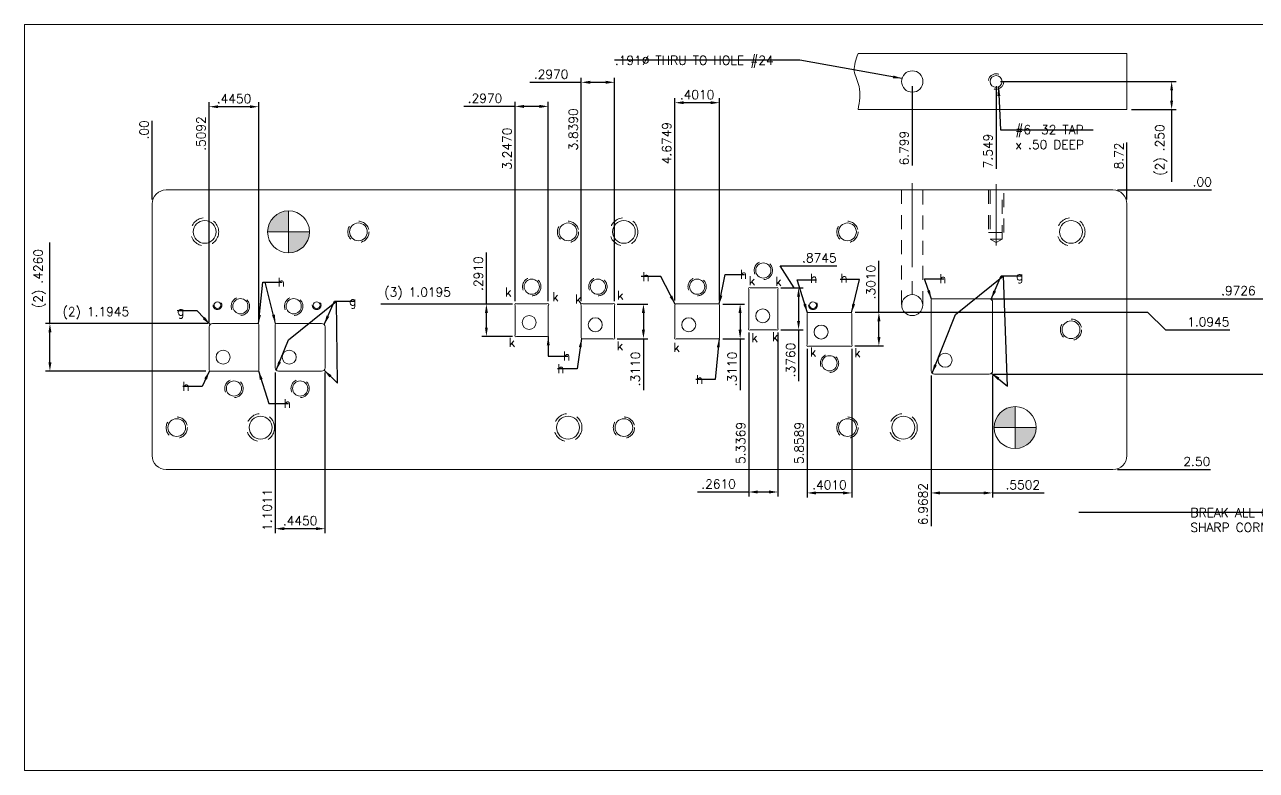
# Model space of a CAD drawing. Header units: inches. Extents: x -1.1 to 15.4, y -9.9 to 1.5.
# Drawn here: x -1.14 to 9.88, y -5.19 to 1.48 of the extents above; entities that cross this region are included whole.
import ezdxf

# ---------------------------------------------------------------- set-up
doc = ezdxf.new("R2010")
doc.units = ezdxf.units.IN
doc.header["$MEASUREMENT"] = 0
doc.header["$PDSIZE"] = 0.05
doc.linetypes.add('CENTER2', pattern=[1.125, 0.75, -0.125, 0.125, -0.125])
doc.linetypes.add('HIDDEN2', pattern=[0.1875, 0.125, -0.0625])
for name, color, linetype, lineweight in [('AM_5', 7, 'Continuous', 30), ('PUN_BLK-DETAIL', 7, 'Continuous', 0), ('PUN_BLK-PLAN', 7, 'Continuous', 0)]:
    doc.layers.add(name, color=color, linetype=linetype, lineweight=lineweight)
doc.layers.add('AM_VIEWS', color=1, linetype='Continuous', lineweight=15, plot=False)
doc.styles.get("Standard").update_dxf_attribs({"font": 'ROMANS.SHX'})
doc.dimstyles.new('COMPOSIDIE$0', dxfattribs={"dimscale": 0, "dimtxt": 0.1, "dimasz": 0.1, "dimexe": 0.05, "dimexo": 0.05, "dimgap": 0.04, "dimtad": 1, "dimzin": 4, "dimtxsty": 'Standard', "dimcen": 0, "dimclrd": 3, "dimclre": 3, "dimclrt": 3, "dimazin": 3, "dimtp": 0.1, "dimtm": 0.1, "dimtfac": 0.71, "dimtmove": 0, "dimatfit": 3, "dimfxl": 0.05, "dimtzin": 7, "dimlwd": -1, "dimlwe": -1, "dimarcsym": 1})
doc.dimstyles.new('COMPOSIDIE$6', dxfattribs={"dimscale": 0, "dimtxt": 0.1, "dimasz": 0.1, "dimexe": 0.05, "dimexo": 0.05, "dimgap": 0.04, "dimtad": 1, "dimzin": 4, "dimtxsty": 'Standard', "dimcen": 0, "dimclrd": 3, "dimclre": 7, "dimclrt": 3, "dimazin": 3, "dimtp": 0.1, "dimtm": 0.1, "dimtfac": 0.71, "dimtmove": 0, "dimatfit": 3, "dimfxl": 0.05, "dimtzin": 7, "dimlwd": -1, "dimlwe": -1, "dimarcsym": 1})
doc.dimstyles.new('COMPOSIDIE$7', dxfattribs={"dimscale": 0, "dimtxt": 0.1, "dimasz": 0.1, "dimexe": 0.05, "dimexo": 0.05, "dimgap": 0.04, "dimtad": 1, "dimzin": 4, "dimtxsty": 'Standard', "dimcen": 0, "dimclrd": 3, "dimclre": 3, "dimclrt": 3, "dimazin": 3, "dimtp": 0.1, "dimtm": 0.1, "dimtfac": 0.71, "dimtmove": 0, "dimatfit": 3, "dimfxl": 0.05, "dimtzin": 7, "dimlwd": -1, "dimlwe": -1, "dimarcsym": 1})

# ---------------------------------------------------------------- blocks, each defined once
blk = doc.blocks.new('*D9')
at = {"layer": 'AM_5', "color": 7, "transparency": 16777216}
for p, q in [((0, 0.264), (0, 0.619)), ((0, 0.104), (0, 0.264)), ((0, -0.085), (0, 0.104))]:
    blk.add_line(p, q, dxfattribs=at)
at = {"layer": 'Defpoints', "color": 0, "transparency": 16777216}
for p in [(0, 0.424), (0, 0), (0, -0.125)]:
    blk.add_point(p, dxfattribs=at)
at = {"layer": 'AM_5', "color": 3, "transparency": 16777216, "insert": (-0.072, 0.537), "char_height": 0.08, "attachment_point": 5, "rotation": 90}
blk.add_mtext('\\A1;.00', dxfattribs=at)
blk = doc.blocks.new('*D10')
at = {"layer": 'AM_5', "color": 3, "transparency": 16777216}
for p, q in [((-0.915, -1.194), (-0.915, -0.471)), ((0.499, -1.194), (-0.955, -1.194)), ((-0.915, -1.54), (-0.915, -1.274)), ((0.479, -1.621), (-0.955, -1.621))]:
    blk.add_line(p, q, dxfattribs=at)
for points in [[(-0.928, -1.274), (-0.901, -1.274), (-0.915, -1.194)], [(-0.928, -1.54), (-0.901, -1.54), (-0.915, -1.621)]]:
    blk.add_solid(points, dxfattribs=at)
at = {"layer": 'Defpoints', "color": 0, "transparency": 16777216}
for p in [(-0.915, -1.194), (0.539, -1.194), (0.519, -1.621)]:
    blk.add_point(p, dxfattribs=at)
at = {"layer": 'AM_5', "color": 3, "transparency": 16777216, "insert": (-1.007, -0.793), "char_height": 0.08, "attachment_point": 5, "rotation": 90}
blk.add_mtext('\\A1;(2) .4260', dxfattribs=at)
blk = doc.blocks.new('*D11')
at = {"layer": 'AM_5', "color": 3, "transparency": 16777216}
for p, q in [((0.509, -1.185), (0.509, 0.784)), ((0.954, -1.165), (0.954, 0.784)), ((0.874, 0.744), (0.589, 0.744))]:
    blk.add_line(p, q, dxfattribs=at)
for points in [[(0.589, 0.757), (0.589, 0.731), (0.509, 0.744)], [(0.874, 0.757), (0.874, 0.731), (0.954, 0.744)]]:
    blk.add_solid(points, dxfattribs=at)
at = {"layer": 'Defpoints', "color": 0, "transparency": 16777216}
for p in [(0.509, 0.744), (0.954, -1.204), (0.509, -1.224)]:
    blk.add_point(p, dxfattribs=at)
at = {"layer": 'AM_5', "color": 3, "transparency": 16777216, "insert": (0.732, 0.816), "char_height": 0.08, "attachment_point": 5}
blk.add_mtext('\\A1;.4450', dxfattribs=at)
blk = doc.blocks.new('*D12')
at = {"layer": 'AM_5', "color": 3, "transparency": 16777216}
for p, q in [((1.101, -1.631), (1.101, -3.069)), ((1.546, -1.631), (1.546, -3.069)), ((1.466, -3.029), (1.181, -3.029))]:
    blk.add_line(p, q, dxfattribs=at)
for points in [[(1.181, -3.015), (1.181, -3.042), (1.101, -3.029)], [(1.466, -3.015), (1.466, -3.042), (1.546, -3.029)]]:
    blk.add_solid(points, dxfattribs=at)
at = {"layer": 'Defpoints', "color": 0, "transparency": 16777216}
for p in [(1.101, -1.591), (1.546, -1.591), (1.101, -3.029)]:
    blk.add_point(p, dxfattribs=at)
at = {"layer": 'AM_5', "color": 3, "transparency": 16777216, "insert": (1.324, -2.957), "char_height": 0.08, "attachment_point": 5}
blk.add_mtext('\\A1;.4450', dxfattribs=at)
blk = doc.blocks.new('*D13')
at = {"layer": 'AM_5', "color": 3, "transparency": 16777216}
for p, q in [((3.247, -0.994), (3.247, 0.787)), ((3.544, -0.994), (3.544, 0.787)), ((3.247, 0.747), (2.787, 0.747)), ((3.464, 0.747), (3.327, 0.747))]:
    blk.add_line(p, q, dxfattribs=at)
for points in [[(3.327, 0.76), (3.327, 0.733), (3.247, 0.747)], [(3.464, 0.76), (3.464, 0.733), (3.544, 0.747)]]:
    blk.add_solid(points, dxfattribs=at)
at = {"layer": 'Defpoints', "color": 0, "transparency": 16777216}
for p in [(3.247, 0.747), (3.247, -1.034), (3.544, -1.034)]:
    blk.add_point(p, dxfattribs=at)
at = {"layer": 'AM_5', "color": 3, "transparency": 16777216, "insert": (2.977, 0.819), "char_height": 0.08, "attachment_point": 5}
blk.add_mtext('\\A1;.2970', dxfattribs=at)
blk = doc.blocks.new('*D14')
at = {"layer": 'AM_5', "color": 3, "transparency": 16777216}
for p, q in [((3.839, -0.994), (3.839, 1.002)), ((4.136, -0.994), (4.136, 1.002)), ((3.839, 0.962), (3.379, 0.962)), ((4.056, 0.962), (3.919, 0.962))]:
    blk.add_line(p, q, dxfattribs=at)
for points in [[(3.919, 0.976), (3.919, 0.949), (3.839, 0.962)], [(4.056, 0.976), (4.056, 0.949), (4.136, 0.962)]]:
    blk.add_solid(points, dxfattribs=at)
at = {"layer": 'Defpoints', "color": 0, "transparency": 16777216}
for p in [(3.839, 0.962), (3.839, -1.034), (4.136, -1.034)]:
    blk.add_point(p, dxfattribs=at)
at = {"layer": 'AM_5', "color": 3, "transparency": 16777216, "insert": (3.569, 1.034), "char_height": 0.08, "attachment_point": 5}
blk.add_mtext('\\A1;.2970', dxfattribs=at)
blk = doc.blocks.new('*D15')
at = {"layer": 'AM_5', "color": 3, "transparency": 16777216}
for p, q in [((4.675, -0.99), (4.675, 0.82)), ((4.996, 0.78), (4.755, 0.78)), ((5.076, -0.99), (5.076, 0.82))]:
    blk.add_line(p, q, dxfattribs=at)
for points in [[(4.755, 0.793), (4.755, 0.767), (4.675, 0.78)], [(4.996, 0.793), (4.996, 0.767), (5.076, 0.78)]]:
    blk.add_solid(points, dxfattribs=at)
at = {"layer": 'Defpoints', "color": 0, "transparency": 16777216}
for p in [(4.675, 0.78), (4.675, -1.03), (5.076, -1.03)]:
    blk.add_point(p, dxfattribs=at)
at = {"layer": 'AM_5', "color": 3, "transparency": 16777216, "insert": (4.875, 0.852), "char_height": 0.08, "attachment_point": 5}
blk.add_mtext('\\A1;.4010', dxfattribs=at)
blk = doc.blocks.new('*D16')
at = {"layer": 'AM_5', "color": 3, "transparency": 16777216}
for p, q in [((5.337, -1.276), (5.337, -2.741)), ((5.598, -1.276), (5.598, -2.741)), ((5.337, -2.701), (4.877, -2.701)), ((5.518, -2.701), (5.417, -2.701))]:
    blk.add_line(p, q, dxfattribs=at)
for points in [[(5.417, -2.687), (5.417, -2.714), (5.337, -2.701)], [(5.518, -2.687), (5.518, -2.714), (5.598, -2.701)]]:
    blk.add_solid(points, dxfattribs=at)
at = {"layer": 'Defpoints', "color": 0, "transparency": 16777216}
for p in [(5.337, -1.236), (5.598, -1.236), (5.337, -2.701)]:
    blk.add_point(p, dxfattribs=at)
at = {"layer": 'AM_5', "color": 3, "transparency": 16777216, "insert": (5.067, -2.629), "char_height": 0.08, "attachment_point": 5}
blk.add_mtext('\\A1;.2610', dxfattribs=at)
blk = doc.blocks.new('*D8')
at = {"layer": 'AM_5', "color": 3, "transparency": 16777216}
for p, q in [((2.99, -1.02), (2.99, -0.559)), ((3.222, -1.02), (2.95, -1.02)), ((2.99, -1.23), (2.99, -1.099)), ((3.222, -1.31), (2.95, -1.31))]:
    blk.add_line(p, q, dxfattribs=at)
for points in [[(2.977, -1.099), (3.003, -1.099), (2.99, -1.02)], [(2.977, -1.23), (3.003, -1.23), (2.99, -1.31)]]:
    blk.add_solid(points, dxfattribs=at)
at = {"layer": 'Defpoints', "color": 0, "transparency": 16777216}
for p in [(2.99, -1.02), (3.262, -1.02), (3.262, -1.31)]:
    blk.add_point(p, dxfattribs=at)
at = {"layer": 'AM_5', "color": 3, "transparency": 16777216, "insert": (2.918, -0.749), "char_height": 0.08, "attachment_point": 5, "rotation": 90}
blk.add_mtext('\\A1;.2910', dxfattribs=at)
blk = doc.blocks.new('*D17')
at = {"layer": 'AM_5', "color": 3, "transparency": 16777216}
for p, q in [((4.161, -1.02), (4.435, -1.02)), ((4.395, -1.099), (4.395, -1.25)), ((4.161, -1.331), (4.435, -1.331)), ((4.395, -1.331), (4.395, -1.791))]:
    blk.add_line(p, q, dxfattribs=at)
for points in [[(4.381, -1.099), (4.408, -1.099), (4.395, -1.02)], [(4.381, -1.25), (4.408, -1.25), (4.395, -1.331)]]:
    blk.add_solid(points, dxfattribs=at)
at = {"layer": 'Defpoints', "color": 0, "transparency": 16777216}
for p in [(4.121, -1.02), (4.121, -1.331), (4.395, -1.331)]:
    blk.add_point(p, dxfattribs=at)
at = {"layer": 'AM_5', "color": 3, "transparency": 16777216, "insert": (4.323, -1.601), "char_height": 0.08, "attachment_point": 5, "rotation": 90}
blk.add_mtext('\\A1;.3110', dxfattribs=at)
blk = doc.blocks.new('*D18')
at = {"layer": 'AM_5', "color": 3, "transparency": 16777216}
for p, q in [((5.106, -1.02), (5.3, -1.02)), ((5.26, -1.099), (5.26, -1.25)), ((5.106, -1.331), (5.3, -1.331)), ((5.26, -1.331), (5.26, -1.791))]:
    blk.add_line(p, q, dxfattribs=at)
for points in [[(5.246, -1.099), (5.273, -1.099), (5.26, -1.02)], [(5.246, -1.25), (5.273, -1.25), (5.26, -1.331)]]:
    blk.add_solid(points, dxfattribs=at)
at = {"layer": 'Defpoints', "color": 0, "transparency": 16777216}
for p in [(5.066, -1.02), (5.066, -1.331), (5.26, -1.331)]:
    blk.add_point(p, dxfattribs=at)
at = {"layer": 'AM_5', "color": 3, "transparency": 16777216, "insert": (5.188, -1.601), "char_height": 0.08, "attachment_point": 5, "rotation": 90}
blk.add_mtext('\\A1;.3110', dxfattribs=at)
blk = doc.blocks.new('*D19')
at = {"layer": 'AM_5', "color": 3, "transparency": 16777216}
for p, q in [((5.859, -1.421), (5.859, -2.749)), ((6.26, -1.421), (6.26, -2.749)), ((6.18, -2.709), (5.939, -2.709))]:
    blk.add_line(p, q, dxfattribs=at)
for points in [[(5.939, -2.696), (5.939, -2.723), (5.859, -2.709)], [(6.18, -2.696), (6.18, -2.723), (6.26, -2.709)]]:
    blk.add_solid(points, dxfattribs=at)
at = {"layer": 'Defpoints', "color": 0, "transparency": 16777216}
for p in [(5.859, -1.381), (6.26, -1.381), (5.859, -2.709)]:
    blk.add_point(p, dxfattribs=at)
at = {"layer": 'AM_5', "color": 3, "transparency": 16777216, "insert": (6.059, -2.637), "char_height": 0.08, "attachment_point": 5}
blk.add_mtext('\\A1;.4010', dxfattribs=at)
blk = doc.blocks.new('*D20')
at = {"layer": 'AM_5', "color": 3, "transparency": 16777216}
for p, q in [((6.501, -1.094), (6.501, -0.634)), ((6.29, -1.094), (6.541, -1.094)), ((6.501, -1.315), (6.501, -1.174)), ((6.285, -1.395), (6.541, -1.395))]:
    blk.add_line(p, q, dxfattribs=at)
for points in [[(6.488, -1.174), (6.515, -1.174), (6.501, -1.094)], [(6.488, -1.315), (6.515, -1.315), (6.501, -1.395)]]:
    blk.add_solid(points, dxfattribs=at)
at = {"layer": 'Defpoints', "color": 0, "transparency": 16777216}
for p in [(6.25, -1.094), (6.501, -1.094), (6.245, -1.395)]:
    blk.add_point(p, dxfattribs=at)
at = {"layer": 'AM_5', "color": 3, "transparency": 16777216, "insert": (6.429, -0.824), "char_height": 0.08, "attachment_point": 5, "rotation": 90}
blk.add_mtext('\\A1;.3010', dxfattribs=at)
blk = doc.blocks.new('*D21')
at = {"layer": 'AM_5', "color": 3, "transparency": 16777216}
for p, q in [((5.623, -0.875), (5.823, -0.875)), ((5.783, -0.955), (5.783, -1.171)), ((5.623, -1.25), (5.823, -1.25)), ((5.783, -1.25), (5.783, -1.711))]:
    blk.add_line(p, q, dxfattribs=at)
for points in [[(5.769, -0.955), (5.796, -0.955), (5.783, -0.875)], [(5.769, -1.171), (5.796, -1.171), (5.783, -1.25)]]:
    blk.add_solid(points, dxfattribs=at)
at = {"layer": 'Defpoints', "color": 0, "transparency": 16777216}
for p in [(5.583, -0.875), (5.583, -1.25), (5.783, -1.25)]:
    blk.add_point(p, dxfattribs=at)
at = {"layer": 'AM_5', "color": 3, "transparency": 16777216, "insert": (5.711, -1.521), "char_height": 0.08, "attachment_point": 5, "rotation": 90}
blk.add_mtext('\\A1;.3760', dxfattribs=at)
blk = doc.blocks.new('*D22')
at = {"layer": 'AM_5', "color": 3, "transparency": 16777216}
for p, q in [((7.528, -0.973), (10.327, -0.973)), ((10.287, -1.568), (10.287, -1.053)), ((7.528, -1.648), (10.327, -1.648))]:
    blk.add_line(p, q, dxfattribs=at)
for points in [[(10.274, -1.053), (10.301, -1.053), (10.287, -0.973)], [(10.274, -1.568), (10.301, -1.568), (10.287, -1.648)]]:
    blk.add_solid(points, dxfattribs=at)
at = {"layer": 'Defpoints', "color": 0, "transparency": 16777216}
for p in [(7.488, -0.973), (10.287, -0.973), (7.488, -1.648)]:
    blk.add_point(p, dxfattribs=at)
at = {"layer": 'AM_5', "color": 3, "transparency": 16777216, "insert": (10.215, -1.31), "char_height": 0.08, "attachment_point": 5, "rotation": 90}
blk.add_mtext('\\A1;.6752', dxfattribs=at)
blk = doc.blocks.new('*D23')
at = {"layer": 'AM_5', "color": 3, "transparency": 16777216}
for p, q in [((6.968, -1.658), (6.968, -2.749)), ((7.518, -1.658), (7.518, -2.749)), ((7.048, -2.709), (7.438, -2.709)), ((7.518, -2.709), (7.979, -2.709))]:
    blk.add_line(p, q, dxfattribs=at)
for points in [[(7.048, -2.696), (7.048, -2.723), (6.968, -2.709)], [(7.438, -2.696), (7.438, -2.723), (7.518, -2.709)]]:
    blk.add_solid(points, dxfattribs=at)
at = {"layer": 'Defpoints', "color": 0, "transparency": 16777216}
for p in [(6.968, -1.618), (7.518, -1.618), (6.968, -2.709)]:
    blk.add_point(p, dxfattribs=at)
at = {"layer": 'AM_5', "color": 3, "transparency": 16777216, "insert": (7.789, -2.637), "char_height": 0.08, "attachment_point": 5}
blk.add_mtext('\\A1;.5502', dxfattribs=at)
blk = doc.blocks.new('*D25')
at = {"layer": 'AM_5', "color": 3, "transparency": 16777216}
for p, q in [((7.589, 0.969), (9.16, 0.969)), ((9.12, 0.889), (9.12, 0.799)), ((8.76, 0.719), (9.16, 0.719)), ((9.12, 0.719), (9.12, 0.073))]:
    blk.add_line(p, q, dxfattribs=at)
for points in [[(9.107, 0.889), (9.133, 0.889), (9.12, 0.969)], [(9.107, 0.799), (9.133, 0.799), (9.12, 0.719)]]:
    blk.add_solid(points, dxfattribs=at)
at = {"layer": 'Defpoints', "color": 0, "transparency": 16777216}
for p in [(7.549, 0.969), (8.72, 0.719), (9.12, 0.719)]:
    blk.add_point(p, dxfattribs=at)
at = {"layer": 'AM_5', "color": 3, "transparency": 16777216, "insert": (9.027, 0.356), "char_height": 0.08, "attachment_point": 5, "rotation": 90}
blk.add_mtext('\\A1;(2) .250', dxfattribs=at)
blk = doc.blocks.new('*D26')
at = {"layer": 'AM_5', "color": 7, "transparency": 16777216}
blk.add_line((8.72, -0.085), (8.72, 0.425), dxfattribs=at)
at = {"layer": 'Defpoints', "color": 0, "transparency": 16777216}
for p in [(8.72, 0.15), (0, 0), (8.72, -0.125)]:
    blk.add_point(p, dxfattribs=at)
at = {"layer": 'AM_5', "color": 3, "transparency": 16777216, "insert": (8.648, 0.304), "char_height": 0.08, "attachment_point": 5, "rotation": 90}
blk.add_mtext('\\A1;8.72', dxfattribs=at)
blk = doc.blocks.new('*D27')
at = {"layer": 'AM_5', "color": 7, "transparency": 16777216}
blk.add_line((8.635, 0), (9.476, 0), dxfattribs=at)
at = {"layer": 'Defpoints', "color": 0, "transparency": 16777216}
for p in [(0, 0), (8.595, 0), (9.28, 0)]:
    blk.add_point(p, dxfattribs=at)
at = {"layer": 'AM_5', "color": 3, "transparency": 16777216, "insert": (9.394, 0.072), "char_height": 0.08, "attachment_point": 5}
blk.add_mtext('\\A1;.00', dxfattribs=at)
blk = doc.blocks.new('*D28')
at = {"layer": 'AM_5', "color": 7, "transparency": 16777216}
blk.add_line((8.635, -2.5), (9.467, -2.5), dxfattribs=at)
at = {"layer": 'Defpoints', "color": 0, "transparency": 16777216}
for p in [(0, 0), (8.595, -2.5), (9.191, -2.5)]:
    blk.add_point(p, dxfattribs=at)
at = {"layer": 'AM_5', "color": 3, "transparency": 16777216, "insert": (9.345, -2.428), "char_height": 0.08, "attachment_point": 5}
blk.add_mtext('\\A1;2.50', dxfattribs=at)
blk = doc.blocks.new('*D29')
at = {"layer": 'AM_5', "color": 7, "transparency": 16777216}
blk.add_line((0.509, -1.185), (0.509, 0.663), dxfattribs=at)
at = {"layer": 'Defpoints', "color": 0, "transparency": 16777216}
for p in [(0.509, 0.314), (0, 0), (0.509, -1.224)]:
    blk.add_point(p, dxfattribs=at)
at = {"layer": 'AM_5', "color": 3, "transparency": 16777216, "insert": (0.437, 0.504), "char_height": 0.08, "attachment_point": 5, "rotation": 90}
blk.add_mtext('\\A1;.5092', dxfattribs=at)
blk = doc.blocks.new('*D30')
at = {"layer": 'AM_5', "color": 7, "transparency": 16777216}
blk.add_line((1.101, -1.631), (1.101, -3.041), dxfattribs=at)
at = {"layer": 'Defpoints', "color": 0, "transparency": 16777216}
for p in [(0, 0), (1.101, -1.591), (1.101, -2.647)]:
    blk.add_point(p, dxfattribs=at)
at = {"layer": 'AM_5', "color": 3, "transparency": 16777216, "insert": (1.029, -2.86), "char_height": 0.08, "attachment_point": 5, "rotation": 90}
blk.add_mtext('\\A1;1.1011', dxfattribs=at)
blk = doc.blocks.new('*D31')
at = {"layer": 'AM_5', "color": 7, "transparency": 16777216}
blk.add_line((0.499, -1.194), (-0.832, -1.194), dxfattribs=at)
at = {"layer": 'Defpoints', "color": 0, "transparency": 16777216}
for p in [(0, 0), (-0.145, -1.194), (0.539, -1.194)]:
    blk.add_point(p, dxfattribs=at)
at = {"layer": 'AM_5', "color": 3, "transparency": 16777216, "insert": (-0.504, -1.102), "char_height": 0.08, "attachment_point": 5}
blk.add_mtext('\\A1;(2) 1.1945', dxfattribs=at)
blk = doc.blocks.new('*D32')
at = {"layer": 'AM_5', "color": 7, "transparency": 16777216}
blk.add_line((3.222, -1.02), (2.046, -1.02), dxfattribs=at)
at = {"layer": 'Defpoints', "color": 0, "transparency": 16777216}
for p in [(0, 0), (2.733, -1.02), (3.262, -1.02)]:
    blk.add_point(p, dxfattribs=at)
at = {"layer": 'AM_5', "color": 3, "transparency": 16777216, "insert": (2.374, -0.927), "char_height": 0.08, "attachment_point": 5}
blk.add_mtext('\\A1;(3) 1.0195', dxfattribs=at)
blk = doc.blocks.new('*D33')
at = {"layer": 'AM_5', "color": 7, "transparency": 16777216}
blk.add_line((3.247, -0.994), (3.247, 0.567), dxfattribs=at)
at = {"layer": 'Defpoints', "color": 0, "transparency": 16777216}
for p in [(3.247, 0.139), (0, 0), (3.247, -1.034)]:
    blk.add_point(p, dxfattribs=at)
at = {"layer": 'AM_5', "color": 3, "transparency": 16777216, "insert": (3.175, 0.369), "char_height": 0.08, "attachment_point": 5, "rotation": 90}
blk.add_mtext('\\A1;3.2470', dxfattribs=at)
blk = doc.blocks.new('*D34')
at = {"layer": 'AM_5', "color": 7, "transparency": 16777216}
blk.add_line((3.839, -0.994), (3.839, 0.739), dxfattribs=at)
at = {"layer": 'Defpoints', "color": 0, "transparency": 16777216}
for p in [(3.839, 0.311), (0, 0), (3.839, -1.034)]:
    blk.add_point(p, dxfattribs=at)
at = {"layer": 'AM_5', "color": 3, "transparency": 16777216, "insert": (3.767, 0.541), "char_height": 0.08, "attachment_point": 5, "rotation": 90}
blk.add_mtext('\\A1;3.8390', dxfattribs=at)
blk = doc.blocks.new('*D35')
at = {"layer": 'AM_5', "color": 7, "transparency": 16777216}
blk.add_line((4.675, -0.989), (4.675, 0.614), dxfattribs=at)
at = {"layer": 'Defpoints', "color": 0, "transparency": 16777216}
for p in [(4.675, 0.19), (0, 0), (4.675, -1.03)]:
    blk.add_point(p, dxfattribs=at)
at = {"layer": 'AM_5', "color": 3, "transparency": 16777216, "insert": (4.603, 0.418), "char_height": 0.08, "attachment_point": 5, "rotation": 90}
blk.add_mtext('\\A1;4.6749', dxfattribs=at)
blk = doc.blocks.new('*D36')
at = {"layer": 'AM_5', "color": 7, "transparency": 16777216}
blk.add_line((5.337, -1.276), (5.337, -2.459), dxfattribs=at)
at = {"layer": 'Defpoints', "color": 0, "transparency": 16777216}
for p in [(0, 0), (5.337, -1.236), (5.337, -2.035)]:
    blk.add_point(p, dxfattribs=at)
at = {"layer": 'AM_5', "color": 3, "transparency": 16777216, "insert": (5.265, -2.263), "char_height": 0.08, "attachment_point": 5, "rotation": 90}
blk.add_mtext('\\A1;5.3369', dxfattribs=at)
blk = doc.blocks.new('*D37')
at = {"layer": 'AM_5', "color": 7, "transparency": 16777216}
blk.add_line((5.859, -1.421), (5.859, -2.459), dxfattribs=at)
at = {"layer": 'Defpoints', "color": 0, "transparency": 16777216}
for p in [(0, 0), (5.859, -1.381), (5.859, -2.035)]:
    blk.add_point(p, dxfattribs=at)
at = {"layer": 'AM_5', "color": 3, "transparency": 16777216, "insert": (5.787, -2.263), "char_height": 0.08, "attachment_point": 5, "rotation": 90}
blk.add_mtext('\\A1;5.8589', dxfattribs=at)
blk = doc.blocks.new('*D38')
at = {"layer": 'AM_5', "color": 7, "transparency": 16777216}
blk.add_line((6.968, -1.658), (6.968, -3.005), dxfattribs=at)
at = {"layer": 'Defpoints', "color": 0, "transparency": 16777216}
for p in [(0, 0), (6.968, -1.618), (6.968, -2.581)]:
    blk.add_point(p, dxfattribs=at)
at = {"layer": 'AM_5', "color": 3, "transparency": 16777216, "insert": (6.896, -2.809), "char_height": 0.08, "attachment_point": 5, "rotation": 90}
blk.add_mtext('\\A1;6.9682', dxfattribs=at)
blk = doc.blocks.new('*D39')
at = {"layer": 'AM_5', "color": 7, "transparency": 16777216}
blk.add_line((7.51, -0.973), (9.875, -0.973), dxfattribs=at)
at = {"layer": 'Defpoints', "color": 0, "transparency": 16777216}
for p in [(0, 0), (7.47, -0.973), (9.527, -0.973)]:
    blk.add_point(p, dxfattribs=at)
at = {"layer": 'AM_5', "color": 3, "transparency": 16777216, "insert": (9.717, -0.901), "char_height": 0.08, "attachment_point": 5}
blk.add_mtext('\\A1;.9726', dxfattribs=at)
blk = doc.blocks.new('*D40')
at = {"layer": 'AM_5', "color": 7, "transparency": 16777216}
for p, q in [((6.29, -1.094), (8.904, -1.094)), ((8.904, -1.094), (9.064, -1.252)), ((9.064, -1.252), (9.641, -1.252))]:
    blk.add_line(p, q, dxfattribs=at)
at = {"layer": 'Defpoints', "color": 0, "transparency": 16777216}
for p in [(0, 0), (6.25, -1.094), (9.224, -1.252)]:
    blk.add_point(p, dxfattribs=at)
at = {"layer": 'AM_5', "color": 3, "transparency": 16777216, "insert": (9.448, -1.18), "char_height": 0.08, "attachment_point": 5}
blk.add_mtext('\\A1;1.0945', dxfattribs=at)
blk = doc.blocks.new('*D41')
at = {"layer": 'AM_5', "color": 7, "transparency": 16777216}
for p, q in [((5.743, -0.875), (5.618, -0.68)), ((5.618, -0.68), (6.126, -0.68)), ((5.623, -0.875), (5.743, -0.875))]:
    blk.add_line(p, q, dxfattribs=at)
at = {"layer": 'Defpoints', "color": 0, "transparency": 16777216}
for p in [(0, 0), (5.778, -0.68), (5.583, -0.875)]:
    blk.add_point(p, dxfattribs=at)
at = {"layer": 'AM_5', "color": 3, "transparency": 16777216, "insert": (5.968, -0.608), "char_height": 0.08, "attachment_point": 5}
blk.add_mtext('\\A1;.8745', dxfattribs=at)
blk = doc.blocks.new('*D43')
at = {"layer": 'AM_5', "color": 7, "transparency": 16777216}
blk.add_line((6.799, 0.929), (6.799, 0.218), dxfattribs=at)
at = {"layer": 'Defpoints', "color": 0, "transparency": 16777216}
for p in [(6.799, 0.969), (6.799, 0.563), (0, 0)]:
    blk.add_point(p, dxfattribs=at)
at = {"layer": 'AM_5', "color": 3, "transparency": 16777216, "insert": (6.727, 0.374), "char_height": 0.08, "attachment_point": 5, "rotation": 90}
blk.add_mtext('\\A1;6.799', dxfattribs=at)
blk = doc.blocks.new('*D44')
at = {"layer": 'AM_5', "color": 7, "transparency": 16777216}
blk.add_line((7.549, 0.929), (7.549, 0.19), dxfattribs=at)
at = {"layer": 'Defpoints', "color": 0, "transparency": 16777216}
for p in [(7.549, 0.969), (7.549, 0.539), (0, 0)]:
    blk.add_point(p, dxfattribs=at)
at = {"layer": 'AM_5', "color": 3, "transparency": 16777216, "insert": (7.477, 0.348), "char_height": 0.08, "attachment_point": 5, "rotation": 90}
blk.add_mtext('\\A1;7.549', dxfattribs=at)

msp = doc.modelspace()

# ---------------------------------------------------------------- hatches: boundary and pattern name
at = {"layer": 'PUN_BLK-DETAIL'}
h = msp.add_hatch(color=8, dxfattribs=at)
h.paths.add_polyline_path([(1.22, -0.1875, 0.4142136), (1.0325, -0.375), (1.22, -0.375)])
h.paths.add_polyline_path([(1.22, -0.5625, 0.4142136), (1.4075, -0.375), (1.22, -0.375)])
h = msp.add_hatch(color=8, dxfattribs=at)
h.paths.add_polyline_path([(7.72, -1.9375, 0.4142136), (7.5325, -2.125), (7.72, -2.125)])
h.paths.add_polyline_path([(7.72, -2.3125, 0.4142136), (7.9075, -2.125), (7.72, -2.125)])

# ---------------------------------------------------------------- linework, layer by layer
at = {"layer": 'AM_VIEWS'}
msp.add_lwpolyline([(-1.1409, 1.4778), (11.572, 1.4778), (11.572, -5.1895), (-1.1409, -5.1895)], close=True, dxfattribs=at)
at = {"layer": 'PUN_BLK-DETAIL', "color": 2, "lineweight": 15}
for p, q in [((8.72, 1.2194), (6.3154, 1.2194)), ((8.72, 0.7194), (8.72, 1.2194)), ((8.72, 0.7194), (6.3154, 0.7194))]:
    msp.add_line(p, q, dxfattribs=at)
at = {"layer": 'PUN_BLK-DETAIL', "color": 7, "linetype": 'Continuous'}
for p, q in [((1.22, -0.1875), (1.22, -0.375)), ((1.0325, -0.375), (1.22, -0.375)), ((1.22, -0.375), (1.22, -0.5625)), ((1.22, -0.375), (1.4075, -0.375)), ((7.72, -1.9375), (7.72, -2.125)), ((7.5325, -2.125), (7.72, -2.125)), ((7.72, -2.125), (7.72, -2.3125)), ((7.72, -2.125), (7.9075, -2.125))]:
    msp.add_line(p, q, dxfattribs=at)
at = {"layer": 'PUN_BLK-DETAIL'}
for centre, radius in [((6.7993, 0.9694), 0.0955), ((7.5493, 0.9694), 0.0532), ((5.4619, -1.1255), 0.0625), ((3.372, -1.1855), 0.0625), ((3.964, -1.2055), 0.0625), ((4.7999, -1.2055), 0.0625), ((5.9839, -1.2705), 0.0625), ((0.6342, -1.4955), 0.0625), ((1.2261, -1.4955), 0.0625), ((7.0932, -1.5228), 0.0625)]:
    msp.add_circle(centre, radius, dxfattribs=at)
at = {"layer": 'PUN_BLK-DETAIL', "color": 7, "linetype": 'HIDDEN2'}
for centre, radius in [((7.5493, 0.9694), 0.069), ((0.47, -0.375), 0.125), ((1.845, -0.375), 0.095), ((3.72, -0.375), 0.095), ((4.22, -0.375), 0.125), ((6.22, -0.375), 0.095), ((8.22, -0.375), 0.125), ((5.4674, -0.72), 0.082), ((3.3955, -0.865), 0.082), ((3.9875, -0.865), 0.082), ((4.8754, -0.865), 0.082), ((0.5837, -1.03), 0.0391), ((0.7891, -1.04), 0.082), ((0.7891, -1.04), 0.082), ((1.2661, -1.04), 0.082), ((1.2661, -1.04), 0.082), ((1.4716, -1.03), 0.0391), ((5.9114, -1.03), 0.0391), ((8.22, -1.25), 0.095), ((6.0594, -1.55), 0.082), ((0.7317, -1.775), 0.082), ((1.3236, -1.775), 0.082), ((0.22, -2.125), 0.095), ((0.97, -2.125), 0.125), ((3.72, -2.125), 0.125), ((4.22, -2.125), 0.095), ((6.22, -2.125), 0.095), ((6.72, -2.125), 0.125)]:
    msp.add_circle(centre, radius, dxfattribs=at)
at = {"layer": 'PUN_BLK-DETAIL', "color": 1}
for centre in [(1.22, -0.375), (7.72, -2.125)]:
    msp.add_circle(centre, 0.1875, dxfattribs=at)
at = {"layer": 'PUN_BLK-DETAIL', "color": 1, "linetype": 'Continuous'}
for centre, radius in [((0.47, -0.375), 0.102), ((1.845, -0.375), 0.0795), ((3.72, -0.375), 0.0795), ((4.22, -0.375), 0.102), ((6.22, -0.375), 0.0795), ((8.22, -0.375), 0.102), ((5.4674, -0.72), 0.068), ((3.3955, -0.865), 0.068), ((3.9875, -0.865), 0.068), ((4.8754, -0.865), 0.068), ((0.7891, -1.04), 0.068), ((0.7891, -1.04), 0.068), ((1.2661, -1.04), 0.068), ((1.2661, -1.04), 0.068), ((8.22, -1.25), 0.0795), ((6.0594, -1.55), 0.068), ((0.7317, -1.775), 0.068), ((1.3236, -1.775), 0.068), ((0.22, -2.125), 0.0795), ((0.97, -2.125), 0.102), ((3.72, -2.125), 0.102), ((4.22, -2.125), 0.0795), ((6.22, -2.125), 0.0795), ((6.72, -2.125), 0.102)]:
    msp.add_circle(centre, radius, dxfattribs=at)
at = {"layer": 'PUN_BLK-DETAIL', "color": 7, "linetype": 'Continuous'}
for centre, start, end in [((1.22, -0.375), 90, 180), ((1.22, -0.375), 0, 90), ((1.22, -0.375), 180, 270), ((1.22, -0.375), 270, 0), ((7.72, -2.125), 90, 180), ((7.72, -2.125), 0, 90), ((7.72, -2.125), 180, 270), ((7.72, -2.125), 270, 0)]:
    msp.add_arc(centre, 0.1875, start, end, dxfattribs=at)
at = {"layer": 'PUN_BLK-DETAIL', "color": 2, "lineweight": 15}
msp.add_spline([(6.3154, 1.2194), (6.2812, 1.0657), (6.3239, 0.9247), (6.3154, 0.7194)], degree=3, dxfattribs=at)
at = {"layer": 'PUN_BLK-PLAN', "color": 2, "lineweight": 15}
for p, q in [((8.595, 0), (0.125, 0)), ((0, -0.125), (0, -2.375)), ((8.72, -2.375), (8.72, -0.125)), ((8.595, -2.5), (0.125, -2.5))]:
    msp.add_line(p, q, dxfattribs=at)
at = {"layer": 'PUN_BLK-PLAN', "color": 7, "linetype": 'HIDDEN2'}
for p, q in [((6.7038, 0), (6.7038, -1.03)), ((6.8948, -1.03), (6.8948, 0)), ((7.4803, 0), (7.4803, -0.38)), ((7.4961, 0), (7.4961, -0.44)), ((7.6026, -0.44), (7.6026, 0)), ((7.6183, -0.38), (7.6183, 0)), ((7.4803, -0.38), (7.6183, -0.38)), ((7.4961, -0.44), (7.5493, -0.4707)), ((7.4961, -0.44), (7.6026, -0.44)), ((7.5493, -0.4707), (7.6026, -0.44))]:
    msp.add_line(p, q, dxfattribs=at)
at = {"layer": 'PUN_BLK-PLAN', "color": 7, "linetype": 'CENTER2'}
for p, q in [((6.7993, 0.0604), (6.7993, -0.936)), ((7.5493, 0.0519), (7.5493, -0.4973))]:
    msp.add_line(p, q, dxfattribs=at)
at = {"layer": 'PUN_BLK-PLAN', "color": 2}
for p, q in [((5.3519, -0.8745), (5.5829, -0.8745)), ((5.3369, -1.2355), (5.3369, -0.8895)), ((5.5979, -1.2355), (5.5979, -0.8895)), ((6.9682, -0.9826), (6.9682, -1.6178)), ((6.9782, -0.9726), (7.4884, -0.9726)), ((3.247, -1.2955), (3.247, -1.0345)), ((3.262, -1.0195), (3.529, -1.0195)), ((3.544, -1.0345), (3.544, -1.3005)), ((3.839, -1.3205), (3.839, -1.0345)), ((4.121, -1.0195), (3.854, -1.0195)), ((4.136, -1.3155), (4.136, -1.0345)), ((4.6749, -1.0295), (4.6749, -1.3155)), ((4.6849, -1.0195), (5.0659, -1.0195)), ((5.0759, -1.0295), (5.0759, -1.3205)), ((5.8689, -1.0945), (6.2499, -1.0945)), ((7.5184, -1.0026), (7.5184, -1.6178)), ((0.5392, -1.1945), (0.9441, -1.1945)), ((0.9541, -1.6105), (0.9541, -1.2045)), ((1.1011, -1.5905), (1.1011, -1.2045)), ((1.5161, -1.1945), (1.1111, -1.1945)), ((5.8589, -1.1045), (5.8589, -1.3805)), ((6.2599, -1.1045), (6.2599, -1.3805)), ((0.5092, -1.6105), (0.5092, -1.2245)), ((1.5461, -1.5905), (1.5461, -1.2245)), ((3.262, -1.3105), (3.534, -1.3105)), ((5.5829, -1.2505), (5.3519, -1.2505)), ((3.849, -1.3305), (4.121, -1.3305)), ((5.0659, -1.3305), (4.6899, -1.3305)), ((6.2449, -1.3955), (5.8738, -1.3955)), ((0.5192, -1.6205), (0.9441, -1.6205)), ((1.1311, -1.6205), (1.5161, -1.6205)), ((7.4884, -1.6478), (6.9982, -1.6478))]:
    msp.add_line(p, q, dxfattribs=at)
at = {"layer": 'PUN_BLK-PLAN', "color": 1, "linetype": 'Continuous'}
for centre, radius in [((6.7993, -1.03), 0.094), ((0.5837, -1.03), 0.0302), ((1.4716, -1.03), 0.0302), ((5.9114, -1.03), 0.0302)]:
    msp.add_circle(centre, radius, dxfattribs=at)
at = {"layer": 'PUN_BLK-PLAN', "color": 2, "lineweight": 15}
for centre, start, end in [((0.125, -0.125), 90, 180), ((0.125, -2.375), 180, 270)]:
    msp.add_arc(centre, 0.125, start, end, dxfattribs=at)
at = {"layer": 'PUN_BLK-PLAN', "color": 2}
for centre, radius, start, end in [((8.595, -0.125), 0.125, 360, 90), ((5.3434, -0.881), 0.01, 45.09947, 224.90053), ((5.3519, -0.8725), 0.002, 225.09947, 270), ((5.5829, -0.8725), 0.002, 270, 314.90053), ((5.5914, -0.881), 0.01, 315.09947, 134.90053), ((5.3349, -0.8895), 0.002, 0, 44.90053), ((5.5999, -0.8895), 0.002, 135.09947, 180), ((6.9782, -0.9826), 0.01, 90, 180), ((7.4884, -1.0026), 0.03, 0, 90), ((3.2535, -1.026), 0.01, 45.09947, 224.90053), ((3.245, -1.0345), 0.002, 0, 44.90053), ((3.262, -1.0175), 0.002, 225.09947, 270), ((3.529, -1.0175), 0.002, 270, 314.90053), ((3.5375, -1.026), 0.01, 315.09947, 134.90053), ((3.546, -1.0345), 0.002, 135.09947, 180), ((3.8455, -1.026), 0.01, 45.09947, 224.90053), ((3.837, -1.0345), 0.002, 0, 44.90053), ((3.854, -1.0175), 0.002, 225.09947, 270), ((4.121, -1.0175), 0.002, 270, 314.90053), ((4.1295, -1.026), 0.01, 315.09947, 134.90053), ((4.138, -1.0345), 0.002, 135.09947, 180), ((4.6849, -1.0295), 0.01, 90, 180), ((5.0659, -1.0295), 0.01, 0, 90), ((5.8689, -1.1045), 0.01, 90, 180), ((6.2499, -1.1045), 0.01, 0, 90), ((0.5392, -1.2245), 0.03, 90, 180), ((0.9441, -1.2045), 0.01, 0, 90), ((1.1111, -1.2045), 0.01, 90, 180), ((1.5161, -1.2245), 0.03, 0, 90), ((3.2535, -1.304), 0.01, 135.09947, 314.90053), ((3.245, -1.2955), 0.002, 315.09947, 0), ((3.262, -1.3125), 0.002, 90, 134.90053), ((3.534, -1.3005), 0.01, 270, 0), ((3.849, -1.3205), 0.01, 180, 270), ((4.1295, -1.324), 0.01, 225.09947, 44.90053), ((4.138, -1.3155), 0.002, 180, 224.90053), ((4.6814, -1.324), 0.01, 135.09947, 314.90053), ((4.6729, -1.3155), 0.002, 315.09947, 0), ((5.0659, -1.3205), 0.01, 270, 360), ((5.3434, -1.244), 0.01, 135.09947, 314.90053), ((5.3349, -1.2355), 0.002, 315.09947, 0), ((5.3519, -1.2525), 0.002, 90, 134.90053), ((5.5829, -1.2525), 0.002, 45.09947, 90), ((5.5914, -1.244), 0.01, 225.09947, 44.90053), ((5.5999, -1.2355), 0.002, 180, 224.90053), ((4.121, -1.3325), 0.002, 45.09947, 90), ((4.6899, -1.3325), 0.002, 90, 134.90053), ((5.8654, -1.389), 0.01, 135.09947, 314.90053), ((5.8569, -1.3805), 0.002, 315.09947, 0), ((5.8738, -1.3975), 0.002, 90, 134.90053), ((6.2449, -1.3975), 0.002, 45.09947, 90), ((6.2534, -1.389), 0.01, 225.09947, 44.90053), ((6.2619, -1.3805), 0.002, 180, 224.90053), ((0.5192, -1.6105), 0.01, 180, 270), ((0.9441, -1.6105), 0.01, 270, 360), ((1.1311, -1.5905), 0.03, 180, 270), ((1.5161, -1.5905), 0.03, 270, 360), ((6.9982, -1.6178), 0.03, 180, 270), ((7.4884, -1.6178), 0.03, 270, 360), ((8.595, -2.375), 0.125, 270, 0)]:
    msp.add_arc(centre, radius, start, end, dxfattribs=at)

# ---------------------------------------------------------------- texts
at = {"layer": 'AM_5', "color": 3, "char_height": 0.08, "attachment_point": 1}
for s, insert in [('\\A1;.191%%C THRU TO HOLE #24', (4.1398, 1.1989)), ('\\A1;#6-32 TAP\\Px .50 DEEP', (7.7224, 0.5786)), ('\\A1;h', (4.3851, -0.7354)), ('\\A1;h', (5.2576, -0.7149)), ('\\A1;k', (5.3363, -0.7709)), ('\\A1;h', (5.886, -0.7514)), ('\\A1;h', (6.156, -0.7487)), ('\\A1;h', (7.0408, -0.7536)), ('\\A1;g', (7.7275, -0.728)), ('\\A1;h', (1.122, -0.7846)), ('\\A1;k', (3.1575, -0.8733)), ('\\A1;k', (5.5738, -0.7781)), ('\\A1;g', (1.7616, -0.9537)), ('\\A1;k', (3.5783, -0.9149)), ('\\A1;k', (3.7828, -0.9342)), ('\\A1;k', (4.1585, -0.9011)), ('\\A1;g', (0.2236, -1.0421)), ('\\A1;k', (5.3595, -1.2798)), ('\\A1;k', (5.5435, -1.273)), ('\\A1;k', (3.1888, -1.3234)), ('\\A1;k', (4.1557, -1.3537)), ('\\A1;k', (4.6619, -1.3675)), ('\\A1;k', (5.8838, -1.4095)), ('\\A1;k', (6.2803, -1.4153)), ('\\A1;h', (3.676, -1.4458)), ('\\A1;h', (3.6229, -1.5592)), ('\\A1;h', (0.2702, -1.7171)), ('\\A1;h', (4.8644, -1.6547)), ('\\A1;h', (1.1765, -1.8693)), ('\\A1;BREAK ALL OUTSIDE\\PSHARP CORNERS WITH A .04/.06 R', (9.2883, -2.8444))]:
    msp.add_mtext(s, dxfattribs=dict(at, insert=insert))

# ---------------------------------------------------------------- dimensions: what is measured, and where the dimension line sits
at = {"layer": 'AM_5'}
for base, p1, p2, picture, middle in [((3.839, 0.9622), (4.136, -1.0345), (3.839, -1.0345), '*D14', (3.5689, 1.0342)), ((4.6749, 0.7799), (5.0759, -1.0295), (4.6749, -1.0295), '*D15', (4.8754, 0.8519)), ((0.5092, 0.7439), (0.9541, -1.2045), (0.5092, -1.2245), '*D11', (0.7317, 0.8159)), ((3.247, 0.7465), (3.544, -1.0345), (3.247, -1.0345), '*D13', (2.9769, 0.8185))]:
    dim = msp.add_linear_dim(base=base, p1=p1, p2=p2, dimstyle='COMPOSIDIE$0', override={"dimscale": 0.8, "dimtp": 0.0002, "dimtm": 0}, dxfattribs=at)
    dim.commit()
    dim.dimension.update_dxf_attribs({"geometry": picture, "text_midpoint": middle})
for feature_location, offset, dtype, override, picture, middle in [((6.7993, 0.9694), (0, -0.4069), 1, {"dimscale": 0.8, "dimdec": 3, "dimadec": 4, "dimtp": 0.005, "dimtm": 0, "dimtdec": 3}, '*D43', (6.7273, 0.3743)), ((7.5493, 0.9694), (0, -0.4308), 1, {"dimscale": 0.8, "dimdec": 3, "dimadec": 4, "dimtp": 0.005, "dimtm": 0, "dimtdec": 3}, '*D44', (7.4773, 0.3485)), ((3.839, -1.0345), (0, 1.3457), 1, {"dimscale": 0.8, "dimadec": 4, "dimtp": 0.005, "dimtm": 0, "dimtdec": 3}, '*D34', (3.767, 0.5413)), ((0.5092, -1.2245), (0, 1.5389), 1, {"dimscale": 0.8, "dimadec": 4, "dimtp": 0.005, "dimtm": 0, "dimtdec": 3}, '*D29', (0.4372, 0.5045)), ((0, -0.125), (0, 0.5485382984), 1, {"dimscale": 0.8, "dimdec": 2, "dimtp": 0.0002, "dimtm": 0}, '*D9', (-0.072, 0.5374430603)), ((4.6749, -1.0295), (0, 1.2192), 1, {"dimscale": 0.8, "dimadec": 4, "dimtp": 0.005, "dimtm": 0, "dimtdec": 3}, '*D35', (4.6029, 0.4179)), ((3.247, -1.0345), (0, 1.1734), 1, {"dimscale": 0.8, "dimadec": 4, "dimtp": 0.005, "dimtm": 0, "dimtdec": 3}, '*D33', (3.175, 0.3691)), ((8.72, -0.125), (0, 0.2746), 1, {"dimscale": 0.8, "dimdec": 2, "dimadec": 4, "dimtp": 0.005, "dimtm": 0, "dimtdec": 3}, '*D26', (8.648, 0.3036)), ((8.595, 0), (0.6848661084, 0), 0, {"dimscale": 0.8, "dimdec": 2, "dimadec": 4, "dimtp": 0.005, "dimtm": 0, "dimtdec": 3}, '*D27', (9.3937708703, 0.072)), ((8.595, -2.5), (0.5959, 0), 0, {"dimscale": 0.8, "dimdec": 2, "dimadec": 4, "dimtp": 0.005, "dimtm": 0, "dimtdec": 3}, '*D28', (9.3448, -2.428)), ((1.1011, -1.5905), (0, -1.0568), 1, {"dimscale": 0.8, "dimadec": 4, "dimtp": 0.005, "dimtm": 0, "dimtdec": 3}, '*D30', (1.0291, -2.8602)), ((5.3369, -1.2355), (0, -0.7994), 1, {"dimscale": 0.8, "dimadec": 4, "dimtp": 0.005, "dimtm": 0, "dimtdec": 3}, '*D36', (5.2649, -2.2631)), ((5.8589, -1.3805), (0, -0.6544), 1, {"dimscale": 0.8, "dimadec": 4, "dimtp": 0.005, "dimtm": 0, "dimtdec": 3}, '*D37', (5.7869, -2.2631)), ((6.9682, -1.6178), (0, -0.963), 1, {"dimscale": 0.8, "dimadec": 4, "dimtp": 0.005, "dimtm": 0, "dimtdec": 3}, '*D38', (6.8962, -2.8089)), ((7.4705, -0.9726), (2.0565, 0), 0, {"dimscale": 0.8, "dimadec": 4, "dimtp": 0.005, "dimtm": 0, "dimtdec": 3}, '*D39', (9.7171, -0.9006)), ((6.2499, -1.0945), (2.9741, -0.1575), 0, {"dimscale": 0.8, "dimadec": 4, "dimtp": 0.005, "dimtm": 0, "dimtdec": 3}, '*D40', (9.4484, -1.18)), ((5.5829, -0.8745), (0.1949, 0.1943), 0, {"dimscale": 0.8, "dimadec": 4, "dimtp": 0.005, "dimtm": 0, "dimtdec": 3}, '*D41', (5.968, -0.6082))]:
    dim = msp.add_ordinate_dim(feature_location=feature_location, offset=offset, dtype=dtype, origin=(0, 0), dimstyle='COMPOSIDIE$6', override=override, dxfattribs=at)
    dim.commit()
    dim.dimension.update_dxf_attribs({"geometry": picture, "text_midpoint": middle})
for base, p1, p2, override, picture, middle in [((9.12, 0.7194), (7.5493, 0.9694), (8.72, 0.7194), {"dimscale": 0.8, "dimdec": 3, "dimadec": 4, "dimtp": 0.005, "dimtm": 0, "dimtdec": 3}, '*D25', (9.027, 0.356)), ((-0.9145, -1.1945), (0.5192, -1.6205), (0.5392, -1.1945), {"dimscale": 0.8, "dimtp": 0.0002, "dimtm": 0}, '*D10', (-1.0075, -0.793))]:
    dim = msp.add_linear_dim(base=base, p1=p1, p2=p2, angle=90, text='(2) <>', dimstyle='COMPOSIDIE$0', override=override, dxfattribs=at)
    dim.commit()
    dim.dimension.update_dxf_attribs({"geometry": picture, "text_midpoint": middle})
for feature_location, offset, text, picture, middle in [((0.5392, -1.1945), (-0.6839, 0), '(2) <>', '*D31', (-0.5043, -1.1015)), ((3.262, -1.0195), (-0.5286, 0), '(3) <>', '*D32', (2.3738, -0.9265))]:
    dim = msp.add_ordinate_dim(feature_location=feature_location, offset=offset, dtype=0, origin=(0, 0), text=text, dimstyle='COMPOSIDIE$6', override={"dimscale": 0.8, "dimadec": 4, "dimtp": 0.005, "dimtm": 0, "dimtdec": 3}, dxfattribs=at)
    dim.commit()
    dim.dimension.update_dxf_attribs({"geometry": picture, "text_midpoint": middle})
for base, p1, p2, angle, picture, middle in [((2.99, -1.0195), (3.262, -1.3105), (3.262, -1.0195), 90, '*D8', (2.918, -0.7494)), ((6.5012, -1.0945), (6.2449, -1.3955), (6.2499, -1.0945), 90, '*D20', (6.4292, -0.8244)), ((5.7827, -1.2505), (5.5829, -0.8745), (5.5829, -1.2505), 90, '*D21', (5.7107, -1.5206)), ((10.2874, -0.9726), (7.4884, -1.6478), (7.4884, -0.9726), 90, '*D22', (10.2154, -1.3102)), ((4.3946, -1.3305), (4.121, -1.0195), (4.121, -1.3305), 90, '*D17', (4.3226, -1.6006)), ((5.2598, -1.3305), (5.0659, -1.0195), (5.0659, -1.3305), 90, '*D18', (5.1878, -1.6006)), ((5.3369, -2.7007), (5.5979, -1.2355), (5.3369, -1.2355), 0, '*D16', (5.0668, -2.6287)), ((5.8589, -2.7092), (6.2599, -1.3805), (5.8589, -1.3805), 0, '*D19', (6.0594, -2.6372)), ((1.1011338514, -3.0285308203), (1.5461338514, -1.5905), (1.1011338514, -1.5905), 0, '*D12', (1.3236338514, -2.9565308203))]:
    dim = msp.add_linear_dim(base=base, p1=p1, p2=p2, angle=angle, dimstyle='COMPOSIDIE$0', override={"dimscale": 0.8, "dimtp": 0.0002, "dimtm": 0}, dxfattribs=at)
    dim.commit()
    dim.dimension.update_dxf_attribs({"geometry": picture, "text_midpoint": middle})
dim = msp.add_linear_dim(base=(6.9682, -2.7092), p1=(7.5184, -1.6178), p2=(6.9682, -1.6178), angle=0, dimstyle='COMPOSIDIE$0', override={"dimscale": 0.8, "dimtp": 0.0002, "dimtm": 0}, dxfattribs=at)
dim.commit()
dim.dimension.update_dxf_attribs({"geometry": '*D23', "text_midpoint": (7.7885, -2.7092), "dimtype": 160})

# ---------------------------------------------------------------- leaders
at = {"layer": 'AM_5', "annotation_type": 0, "has_hookline": 1}
for points, override, hookline_direction, text_width in [([(6.7077, 0.9962), (5.7947, 1.1589)], {"dimscale": 0.8, "dimdec": 3, "dimtp": 0.0002, "dimtm": 0}, 1, 1.6267), ([(7.5703, 0.9205), (7.5904, 0.5386), (7.6904, 0.5386)], {"dimscale": 0.8, "dimdec": 3, "dimadec": 4, "dimtp": 0.005, "dimtm": 0, "dimtdec": 3}, 0, 0.6971), ([(5.073, -1.0224), (5.1256, -0.7549), (5.2256, -0.7549)], {"dimscale": 0.8, "dimtp": 0.0002, "dimtm": 0}, 0, 0.0419), ([(7.5048, -0.9771), (7.5955, -0.768), (7.6955, -0.768)], {"dimscale": 0.8, "dimtp": 0.0002, "dimtm": 0}, 0, 0.0457), ([(0.9512, -1.1974), (0.99, -0.8246), (1.09, -0.8246)], {"dimscale": 0.8, "dimtp": 0.0002, "dimtm": 0}, 0, 0.0419), ([(4.6779, -1.0224), (4.5496, -0.7754), (4.4496, -0.7754)], {"dimscale": 0.8, "dimtp": 0.0002, "dimtm": 0}, 1, 0.0419), ([(5.8618, -1.0974), (5.7689, -0.8028), (5.8689, -0.8028)], {"dimscale": 0.8, "dimtp": 0.0002, "dimtm": 0}, 0, 0.0419), ([(6.2569, -1.0974), (6.3279, -0.7995), (6.2279, -0.7995)], {"dimscale": 0.8, "dimtp": 0.0002, "dimtm": 0}, 1, 0.0419), ([(6.9711, -0.9755), (6.9088, -0.7936), (7.0088, -0.7936)], {"dimscale": 0.8, "dimtp": 0.0002, "dimtm": 0}, 0, 0.0419), ([(0.518, -1.2033), (0.4014, -1.0821), (0.3014, -1.0821)], {"dimscale": 0.8, "dimtp": 0.0002, "dimtm": 0}, 1, 0.0457), ([(1.5399, -1.2029), (1.6296, -0.9937), (1.7296, -0.9937)], {"dimscale": 0.8, "dimtp": 0.0002, "dimtm": 0}, 0, 0.0457), ([(3.5427, -1.3102), (3.544, -1.4858), (3.644, -1.4858)], {"dimscale": 0.8, "dimtp": 0.0002, "dimtm": 0}, 0, 0.0419), ([(3.8419, -1.3276), (3.8006, -1.5992), (3.7006, -1.5992)], {"dimscale": 0.8, "dimtp": 0.0002, "dimtm": 0}, 1, 0.0419), ([(5.0729, -1.3273), (5.0364, -1.6947), (4.9364, -1.6947)], {"dimscale": 0.8, "dimtp": 0.0002, "dimtm": 0}, 1, 0.0419), ([(0.5121, -1.6176), (0.4479, -1.7571), (0.3479, -1.7571)], {"dimscale": 0.8, "dimtp": 0.0002, "dimtm": 0}, 1, 0.0419), ([(0.9512, -1.6176), (1.0445, -1.9093), (1.1445, -1.9093)], {"dimscale": 0.8, "dimtp": 0.0002, "dimtm": 0}, 0, 0.0419), ([(10.8454, -2.5), (10.6241, -2.8844), (10.5241, -2.8844)], {"dimscale": 0.8, "dimdec": 3, "dimtp": 0.0002, "dimtm": 0}, 1, 2.2019)]:
    msp.add_leader(points, dimstyle='COMPOSIDIE$7', override=override, dxfattribs=dict(at, hookline_direction=hookline_direction, text_width=text_width))
at = {"layer": 'AM_5'}
for points, override in [([(6.977, -1.639), (7.1851, -1.1145), (7.6155, -0.768)], {"dimscale": 0.8, "dimtp": 0.0002, "dimtm": 0}), ([(7.5096, -1.639), (7.6531, -1.755), (7.6155, -0.768)], {"dimscale": 0.8, "dimtp": 0.0002, "dimtm": 0}), ([(1.1041, -1.1945), (1.01, -0.8246)], {"dimscale": 0.8, "dimdec": 3, "dimtp": 0.0002, "dimtm": 0}), ([(1.1099, -1.6117), (1.2192, -1.3402), (1.6496, -0.9937)], {"dimscale": 0.8, "dimtp": 0.0002, "dimtm": 0}), ([(1.5373, -1.6117), (1.6591, -1.727), (1.6496, -0.9937)], {"dimscale": 0.8, "dimtp": 0.0002, "dimtm": 0})]:
    msp.add_leader(points, dimstyle='COMPOSIDIE$7', override=override, dxfattribs=at)

doc.saveas('drawing.dxf')
